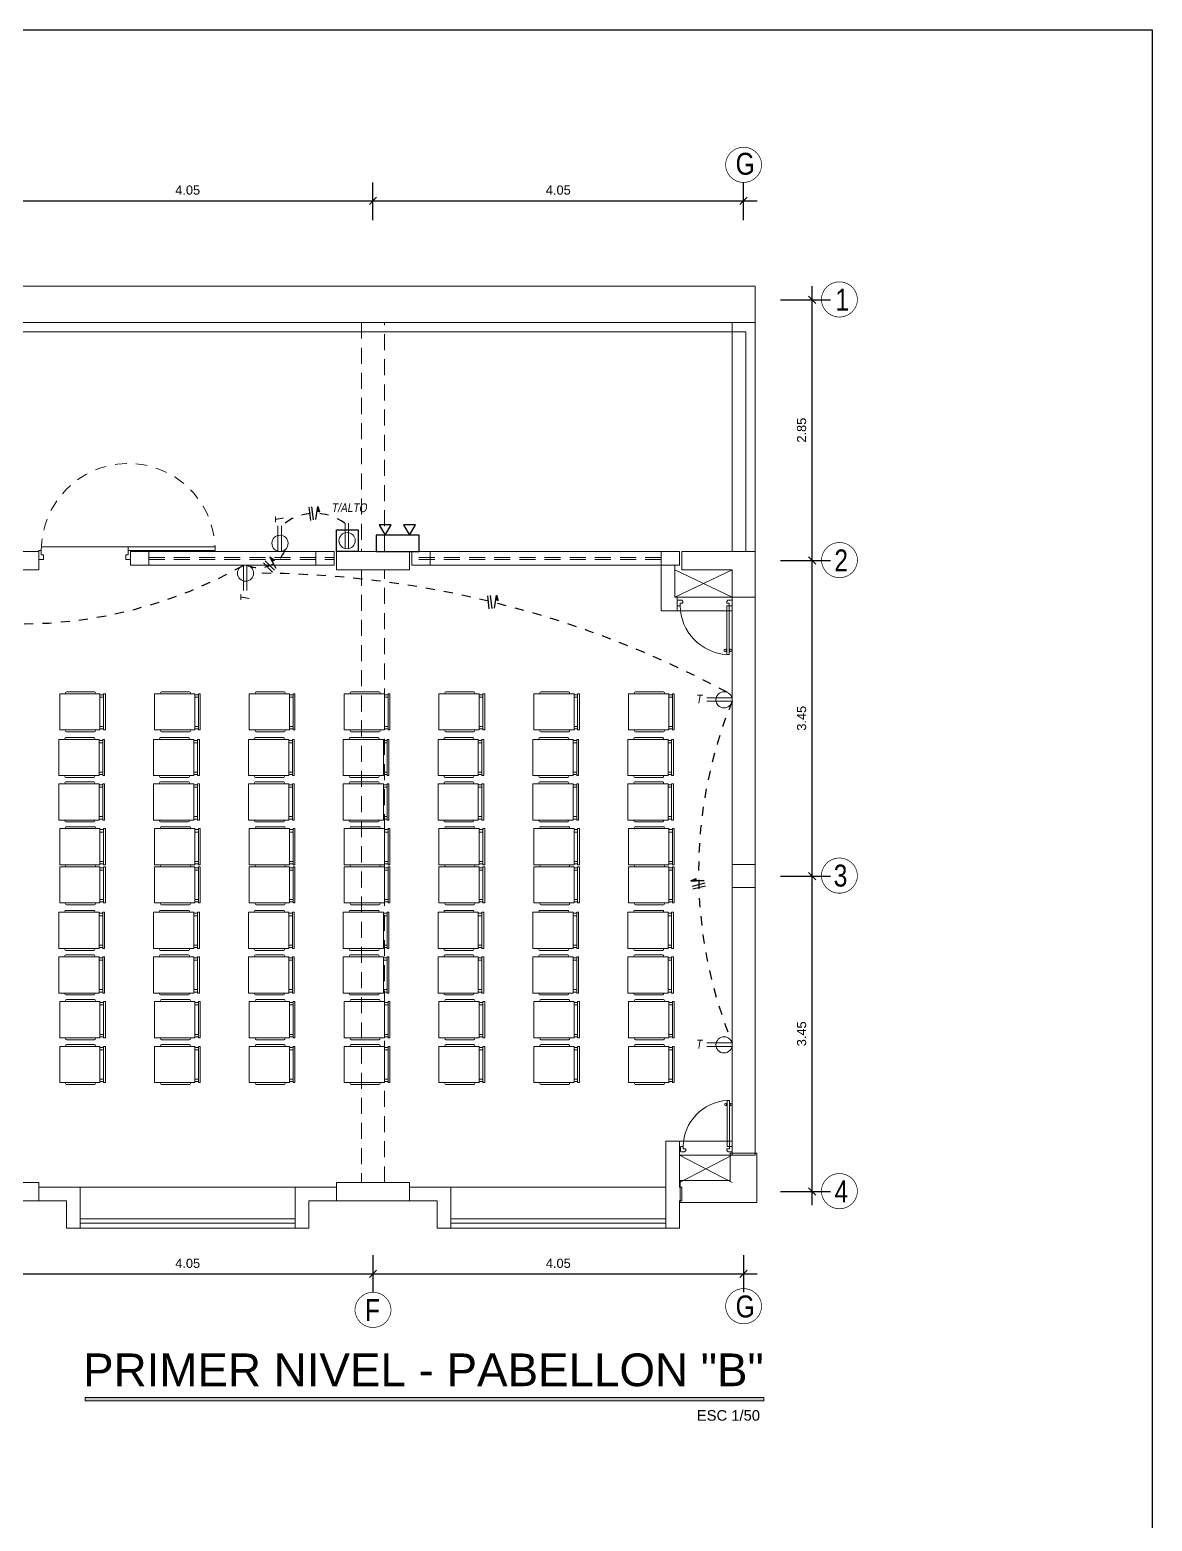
# Model space of a CAD drawing. Header units: millimetres. Extents: x 3354 to 3637, y 1117 to 1358.
# Drawn here: x 3450.38 to 3462.64, y 1136.59 to 1152.9 of the extents above; entities that cross this region are included whole.
import ezdxf

# ---------------------------------------------------------------- set-up
doc = ezdxf.new("R2010")
doc.units = ezdxf.units.MM
for name, pattern in [('DASHED', [0.75, 0.5, -0.25]), ('DASHED2', [0.375, 0.25, -0.125]), ('TRAZOS2', [0.225, 0.15, -0.075])]:
    doc.linetypes.add(name, pattern=pattern)
for name, color, linetype, lineweight in [('cables', 152, 'Continuous', 60), ('CASCO', 252, 'Continuous', 9), ('COTAS', 7, 'Continuous', 9), ('INST. TOMAC.', 3, 'DASHED', 30), ('muros', 7, 'Continuous', 5)]:
    doc.layers.add(name, color=color, linetype=linetype, lineweight=lineweight)
doc.layers.add('Efec-muebles', color=7, linetype='Continuous', lineweight=13, true_color=0x85826f)
doc.layers.add('N° cond', color=141, linetype='Continuous')
doc.styles.add('1', font='arial.ttf')
doc.styles.add('BYE', font='ARIALN.TTF', dxfattribs={"oblique": 10, "height": 2})
doc.styles.get("Standard").update_dxf_attribs({"font": 'arial.ttf'})
doc.styles.add('style1', font='arial.ttf')
doc.styles.add('style2', font='arial.ttf')
doc.dimstyles.new('Esc  1  50', dxfattribs={"dimtxt": 0.1, "dimasz": 0.08, "dimexe": 0.2, "dimexo": 0.15, "dimgap": 0.065, "dimtad": 1, "dimzin": 4, "dimdsep": 46, "dimtxsty": 'Standard', "dimblk": 'OBLIQUE', "dimcen": 0.12, "dimdle": 0.15, "dimadec": 0, "dimazin": 0, "dimtfac": 1, "dimtix": 1, "dimtmove": 0, "dimatfit": 3, "dimldrblk": 'OBLIQUE', "dimfxl": 1, "dimarcsym": 0})

# ---------------------------------------------------------------- blocks, each defined once
blk = doc.blocks.new('_Oblique')
at = {"color": 0, "linetype": 'ByBlock', "lineweight": -2}
blk.add_line((-0.5, -0.5), (0.5, 0.5), dxfattribs=at)
blk = doc.blocks.new('*D103')
at = {"layer": 'CASCO', "color": 0, "lineweight": -2, "transparency": 16777216}
for p, q in [((3450.076, 1139.499), (3450.076, 1139.093)), ((3454.126, 1139.499), (3454.126, 1139.093)), ((3449.926, 1139.293), (3454.276, 1139.293))]:
    blk.add_line(p, q, dxfattribs=at)
at = {"layer": 'Defpoints', "color": 0, "transparency": 16777216}
for p in [(3450.076, 1139.649), (3454.126, 1139.649), (3454.126, 1139.293)]:
    blk.add_point(p, dxfattribs=at)
at = {"layer": 'CASCO', "color": 0, "lineweight": -2, "transparency": 16777216, "xscale": 0.08, "yscale": 0.08, "zscale": 0.08, "rotation": 180}
blk.add_blockref('_Oblique', (3450.076, 1139.293), dxfattribs=at)
at = {"layer": 'CASCO', "color": 0, "lineweight": -2, "transparency": 16777216, "xscale": 0.08, "yscale": 0.08, "zscale": 0.08}
blk.add_blockref('_Oblique', (3454.126, 1139.293), dxfattribs=at)
at = {"layer": 'CASCO', "color": 0, "transparency": 16777216, "insert": (3452.101, 1139.409), "char_height": 0.1, "attachment_point": 5}
blk.add_mtext('4.05', dxfattribs=at)
blk = doc.blocks.new('*D104')
at = {"layer": 'CASCO', "color": 0, "lineweight": -2, "transparency": 16777216}
for p, q in [((3454.126, 1139.499), (3454.126, 1139.093)), ((3458.176, 1139.499), (3458.176, 1139.093)), ((3453.976, 1139.293), (3458.326, 1139.293))]:
    blk.add_line(p, q, dxfattribs=at)
at = {"layer": 'Defpoints', "color": 0, "transparency": 16777216}
for p in [(3454.126, 1139.649), (3458.176, 1139.649), (3458.176, 1139.293)]:
    blk.add_point(p, dxfattribs=at)
at = {"layer": 'CASCO', "color": 0, "lineweight": -2, "transparency": 16777216, "xscale": 0.08, "yscale": 0.08, "zscale": 0.08, "rotation": 180}
blk.add_blockref('_Oblique', (3454.126, 1139.293), dxfattribs=at)
at = {"layer": 'CASCO', "color": 0, "lineweight": -2, "transparency": 16777216, "xscale": 0.08, "yscale": 0.08, "zscale": 0.08}
blk.add_blockref('_Oblique', (3458.176, 1139.293), dxfattribs=at)
at = {"layer": 'CASCO', "color": 0, "transparency": 16777216, "insert": (3456.151, 1139.409), "char_height": 0.1, "attachment_point": 5}
blk.add_mtext('4.05', dxfattribs=at)
blk = doc.blocks.new('*D108')
at = {"layer": 'CASCO', "color": 0, "lineweight": -2, "transparency": 16777216}
for p, q in [((3458.926, 1140.044), (3458.926, 1143.794)), ((3458.581, 1143.644), (3459.126, 1143.644)), ((3458.581, 1140.194), (3459.126, 1140.194))]:
    blk.add_line(p, q, dxfattribs=at)
at = {"layer": 'Defpoints', "color": 0, "transparency": 16777216}
for p in [(3458.431, 1143.644), (3458.926, 1143.644), (3458.431, 1140.194)]:
    blk.add_point(p, dxfattribs=at)
at = {"layer": 'CASCO', "color": 0, "lineweight": -2, "transparency": 16777216, "xscale": 0.08, "yscale": 0.08, "zscale": 0.08}
for p, rotation in [((3458.926, 1143.644), 90), ((3458.926, 1140.194), 270)]:
    blk.add_blockref('_Oblique', p, dxfattribs=dict(at, rotation=rotation))
at = {"layer": 'CASCO', "color": 0, "transparency": 16777216, "insert": (3458.81, 1141.919), "char_height": 0.1, "attachment_point": 5, "rotation": 90}
blk.add_mtext('3.45', dxfattribs=at)
blk = doc.blocks.new('*D109')
at = {"layer": 'CASCO', "color": 0, "lineweight": -2, "transparency": 16777216}
for p, q in [((3458.926, 1143.494), (3458.926, 1147.244)), ((3458.581, 1147.094), (3459.126, 1147.094)), ((3458.581, 1143.644), (3459.126, 1143.644))]:
    blk.add_line(p, q, dxfattribs=at)
at = {"layer": 'Defpoints', "color": 0, "transparency": 16777216}
for p in [(3458.431, 1147.094), (3458.926, 1147.094), (3458.431, 1143.644)]:
    blk.add_point(p, dxfattribs=at)
at = {"layer": 'CASCO', "color": 0, "lineweight": -2, "transparency": 16777216, "xscale": 0.08, "yscale": 0.08, "zscale": 0.08}
for p, rotation in [((3458.926, 1147.094), 90), ((3458.926, 1143.644), 270)]:
    blk.add_blockref('_Oblique', p, dxfattribs=dict(at, rotation=rotation))
at = {"layer": 'CASCO', "color": 0, "transparency": 16777216, "insert": (3458.81, 1145.369), "char_height": 0.1, "attachment_point": 5, "rotation": 90}
blk.add_mtext('3.45', dxfattribs=at)
blk = doc.blocks.new('*D110')
at = {"layer": 'CASCO', "color": 0, "lineweight": -2, "transparency": 16777216}
for p, q in [((3458.926, 1146.944), (3458.926, 1150.094)), ((3458.581, 1149.944), (3459.126, 1149.944)), ((3458.581, 1147.094), (3459.126, 1147.094))]:
    blk.add_line(p, q, dxfattribs=at)
at = {"layer": 'Defpoints', "color": 0, "transparency": 16777216}
for p in [(3458.431, 1149.944), (3458.926, 1149.944), (3458.431, 1147.094)]:
    blk.add_point(p, dxfattribs=at)
at = {"layer": 'CASCO', "color": 0, "lineweight": -2, "transparency": 16777216, "xscale": 0.08, "yscale": 0.08, "zscale": 0.08}
for p, rotation in [((3458.926, 1149.944), 90), ((3458.926, 1147.094), 270)]:
    blk.add_blockref('_Oblique', p, dxfattribs=dict(at, rotation=rotation))
at = {"layer": 'CASCO', "color": 0, "transparency": 16777216, "insert": (3458.81, 1148.519), "char_height": 0.1, "attachment_point": 5, "rotation": 90}
blk.add_mtext('2.85', dxfattribs=at)
blk = doc.blocks.new('*D114')
at = {"layer": 'CASCO', "color": 0, "lineweight": -2, "transparency": 16777216}
for p, q in [((3454.126, 1150.816), (3454.126, 1151.228)), ((3458.176, 1150.816), (3458.176, 1151.228)), ((3453.976, 1151.028), (3458.326, 1151.028))]:
    blk.add_line(p, q, dxfattribs=at)
at = {"layer": 'Defpoints', "color": 0, "transparency": 16777216}
for p in [(3458.176, 1151.028), (3454.126, 1150.666), (3458.176, 1150.666)]:
    blk.add_point(p, dxfattribs=at)
at = {"layer": 'CASCO', "color": 0, "lineweight": -2, "transparency": 16777216, "xscale": 0.08, "yscale": 0.08, "zscale": 0.08, "rotation": 180}
blk.add_blockref('_Oblique', (3454.126, 1151.028), dxfattribs=at)
at = {"layer": 'CASCO', "color": 0, "lineweight": -2, "transparency": 16777216, "xscale": 0.08, "yscale": 0.08, "zscale": 0.08}
blk.add_blockref('_Oblique', (3458.176, 1151.028), dxfattribs=at)
at = {"layer": 'CASCO', "color": 0, "transparency": 16777216, "insert": (3456.151, 1151.144), "char_height": 0.1, "attachment_point": 5}
blk.add_mtext('4.05', dxfattribs=at)
blk = doc.blocks.new('cgytutytry')
at = {"layer": 'CASCO'}
for p, q in [((-4.482, 891.175), (-4.487, 891.175)), ((-4.487, 891.175), (-4.487, 891.1)), ((-4.487, 891.1), (-4.487, 891.175)), ((-4.487, 891.175), (-4.482, 891.175)), ((-4.482, 891.18), (-4.482, 891.175)), ((-4.391, 891.18), (-4.482, 891.18)), ((-4.482, 891.175), (-4.482, 891.18)), ((-4.391, 891.18), (-4.391, 891.175)), ((-4.391, 891.18), (-4.391, 891.175)), ((-4.386, 891.175), (-4.391, 891.175)), ((-4.391, 891.175), (-4.386, 891.175)), ((-4.386, 891.175), (-4.386, 891.126)), ((-4.386, 891.175), (-4.386, 891.126)), ((-3.598, 891.132), (-3.598, 891.14)), ((-3.598, 891.14), (-3.594, 891.14)), ((-3.594, 891.155), (-3.589, 891.175)), ((-3.594, 891.14), (-3.594, 891.155)), ((-3.589, 891.175), (-3.559, 891.175)), ((-3.559, 891.175), (-3.554, 891.155)), ((-3.554, 891.155), (-3.554, 891.137)), ((-4.467, 891.08), (-4.487, 891.1)), ((-4.467, 891.08), (-4.487, 891.1)), ((-4.432, 891.08), (-4.467, 891.08)), ((-4.432, 891.08), (-4.467, 891.08)), ((-4.386, 891.126), (-4.432, 891.126)), ((-4.432, 891.126), (-4.432, 891.08)), ((-4.386, 891.085), (-4.386, 891.126)), ((-4.386, 891.126), (-3.497, 891.126)), ((-3.497, 891.085), (-4.386, 891.085)), ((-3.55, 891.132), (-3.598, 891.132)), ((-3.598, 891.075), (-3.598, 891.08)), ((-3.598, 891.08), (-3.55, 891.08)), ((-3.594, 891.075), (-3.598, 891.075)), ((-3.594, 891.057), (-3.594, 891.075)), ((-3.589, 891.037), (-3.594, 891.057)), ((-3.559, 891.037), (-3.589, 891.037)), ((-3.554, 891.057), (-3.559, 891.037)), ((-3.554, 891.137), (-3.55, 891.137)), ((-3.55, 891.075), (-3.554, 891.075)), ((-3.554, 891.075), (-3.554, 891.057)), ((-3.55, 891.137), (-3.55, 891.132)), ((-3.55, 891.08), (-3.55, 891.075)), ((-3.497, 891.126), (-3.497, 891.085)), ((-4.467, 890.281), (-4.487, 890.261)), ((-4.487, 890.261), (-4.467, 890.281)), ((-4.487, 890.261), (-4.487, 890.185)), ((-4.487, 890.185), (-4.487, 890.261)), ((-4.487, 890.185), (-4.482, 890.185)), ((-4.482, 890.185), (-4.487, 890.185)), ((-4.482, 890.185), (-4.482, 890.18)), ((-4.482, 890.18), (-4.482, 890.185)), ((-4.482, 890.18), (-4.391, 890.18)), ((-4.467, 890.281), (-4.433, 890.281)), ((-4.467, 890.281), (-4.433, 890.281)), ((-4.433, 890.281), (-4.433, 890.231)), ((-4.433, 890.231), (-4.386, 890.231)), ((-4.391, 890.185), (-4.386, 890.185)), ((-4.391, 890.185), (-4.391, 890.18)), ((-4.386, 890.185), (-4.391, 890.185)), ((-4.391, 890.185), (-4.391, 890.18)), ((-4.386, 890.231), (-4.386, 890.185)), ((-4.386, 890.231), (-4.386, 890.185))]:
    blk.add_line(p, q, dxfattribs=at)
for points in [[(-3.554, 891.14), (-3.554, 891.155), (-3.559, 891.175), (-3.589, 891.175), (-3.594, 891.155), (-3.594, 891.14)], [(-3.497, 891.126), (-3.497, 891.085), (-4.386, 891.085), (-4.386, 891.126)], [(-3.55, 891.132), (-3.55, 891.137), (-3.598, 891.137), (-3.598, 891.132)], [(-3.55, 891.08), (-3.55, 891.075), (-3.598, 891.075), (-3.598, 891.08)], [(-3.554, 891.071), (-3.554, 891.057), (-3.559, 891.037), (-3.589, 891.037), (-3.594, 891.057), (-3.594, 891.071)]]:
    blk.add_lwpolyline(points, close=True, dxfattribs=at)
for points in [[(-4.432, 891.08), (-4.432, 891.126), (-4.386, 891.126)], [(-4.386, 890.231), (-4.433, 890.231), (-4.433, 890.281)]]:
    blk.add_lwpolyline(points, dxfattribs=at)
blk.add_arc((-4.408, 891.143), 0.913, 271.3362, 356.359, dxfattribs=at)
blk = doc.blocks.new('THT')
for p, q in [((-1.074, 0.413), (-1.014, 0.413)), ((-1.074, 0.293), (-1.074, 0.413)), ((-1.014, 0.413), (-1.014, 0.353)), ((0.126, 0.413), (0.066, 0.413)), ((0.066, 0.413), (0.066, 0.353)), ((0.126, 0.293), (0.126, 0.413)), ((-1.044, 0.293), (-1.074, 0.293)), ((-1.044, 0.353), (-1.044, 0.293)), ((-1.014, 0.353), (-1.044, 0.353)), ((0.096, 0.245), (-1.044, 0.245)), ((0.066, 0.353), (0.096, 0.353)), ((0.096, 0.353), (0.096, 0.293)), ((0.096, 0.293), (0.126, 0.293)), ((0.096, 0.293), (0.096, 0.245)), ((1.236, 0.293), (0.096, 0.293)), ((0.096, 0.245), (1.236, 0.245)), ((1.236, 0.245), (1.236, 0.293))]:
    blk.add_line(p, q)
at = {"linetype": 'TRAZOS2'}
blk.add_arc((0.096, 0.293), 1.14, 180, 357.5868, dxfattribs=at)
blk = doc.blocks.new('dssa')
at = {"layer": 'Efec-muebles'}
for p, q in [((0, 0.024), (0.036, 0.024)), ((0, 0), (0.036, 0)), ((0, -0.292), (0.036, -0.292)), ((0, -0.316), (0.036, -0.316))]:
    blk.add_line(p, q, dxfattribs=at)
for points in [[(0, -0.326), (-0.4, -0.326), (-0.4, 0.034), (0, 0.034), (0, -0.326)], [(-0.053, 0.053), (-0.331, 0.053)], [(-0.331, 0.034), (-0.053, 0.034)], [(-0.331, -0.326), (-0.053, -0.326)], [(-0.053, -0.345), (-0.331, -0.345)]]:
    blk.add_lwpolyline(points, dxfattribs=at)
blk.add_lwpolyline([(0.054, 0.034), (0.036, 0.034), (0.036, -0.326), (0.054, -0.326)], close=True, dxfattribs=at)
for centre, start, end in [((-0.331, 0.043), 90, 270), ((-0.053, 0.043), 270, 90), ((-0.331, -0.336), 90, 270), ((-0.053, -0.336), 270, 90)]:
    blk.add_arc(centre, 0.00947, start, end, dxfattribs=at)
blk = doc.blocks.new('T')
at = {"color": 4, "linetype": 'Continuous', "lineweight": 20, "ltscale": 0.1}
for p, q in [((-49.222, 238.573), (-49.433, 238.573)), ((-49.222, 238.544), (-49.433, 238.544))]:
    blk.add_line(p, q, dxfattribs=at)
blk.add_circle((-49.289, 238.556), 0.0671, dxfattribs=at)
blk = doc.blocks.new('tc')
at = {"layer": 'cables', "xscale": 1.320000000000436, "yscale": 1.320000000000436, "zscale": 1.320000000000436}
blk.add_blockref('T', (3434.581, 833.171), dxfattribs=at)
at = {"style": 'BYE', "oblique": 10}
blk.add_text('T', height=0.0964, dxfattribs=at).set_placement((3369.209, 1148.025))
blk = doc.blocks.new('*D277')
at = {"layer": 'CASCO', "color": 0, "lineweight": -2, "transparency": 16777216}
for p, q in [((3450.076, 1150.909), (3450.076, 1151.228)), ((3454.126, 1150.909), (3454.126, 1151.228)), ((3449.926, 1151.028), (3454.276, 1151.028))]:
    blk.add_line(p, q, dxfattribs=at)
at = {"layer": 'Defpoints', "color": 0, "transparency": 16777216}
for p in [(3454.126, 1151.028), (3450.076, 1150.759), (3454.126, 1150.759)]:
    blk.add_point(p, dxfattribs=at)
at = {"layer": 'CASCO', "color": 0, "lineweight": -2, "transparency": 16777216, "xscale": 0.08, "yscale": 0.08, "zscale": 0.08, "rotation": 180}
blk.add_blockref('_Oblique', (3450.076, 1151.028), dxfattribs=at)
at = {"layer": 'CASCO', "color": 0, "lineweight": -2, "transparency": 16777216, "xscale": 0.08, "yscale": 0.08, "zscale": 0.08}
blk.add_blockref('_Oblique', (3454.126, 1151.028), dxfattribs=at)
at = {"layer": 'CASCO', "color": 0, "transparency": 16777216, "insert": (3452.101, 1151.144), "char_height": 0.1, "attachment_point": 5}
blk.add_mtext('4.05', dxfattribs=at)

msp = doc.modelspace()

# ---------------------------------------------------------------- hatches: boundary and pattern name
at = {"layer": 'muros', "ltscale": 2}
msp.add_hatch(color=7, dxfattribs=at).paths.add_polyline_path([(3458.397, 1137.905), (3458.397, 1137.941), (3450.982, 1137.941), (3450.982, 1137.905)])
at = {"layer": 'N° cond'}
for points in [[(3453.524, 1147.685), (3453.516, 1147.631), (3453.543, 1147.627)], [(3452.997, 1147.133), (3453.025, 1147.085), (3453.048, 1147.099)], [(3455.475, 1146.716), (3455.467, 1146.662), (3455.494, 1146.658)], [(3457.6, 1143.592), (3457.655, 1143.592), (3457.655, 1143.619)]]:
    msp.add_hatch(color=3, dxfattribs=at).paths.add_polyline_path(points)

# ---------------------------------------------------------------- linework, layer by layer
at = {"ltscale": 2}
msp.add_lwpolyline([(3416.769, 1152.897), (3462.641, 1152.897), (3462.641, 1119.937), (3416.769, 1119.937)], close=True, dxfattribs=at)
at = {"color": 2, "lineweight": 25}
for points in [[(3454.259, 1147.373), (3454.324, 1147.484), (3454.195, 1147.484)], [(3454.524, 1147.373), (3454.589, 1147.484), (3454.46, 1147.484)], [(3454.631, 1147.373), (3454.162, 1147.373), (3454.162, 1147.194), (3454.631, 1147.194)]]:
    msp.add_lwpolyline(points, close=True, dxfattribs=at)
msp.add_lwpolyline([(3453.726, 1147.194), (3453.726, 1147.43), (3453.964, 1147.43), (3453.964, 1147.194)], close=True)
at = {"layer": 'CASCO', "lineweight": 5}
for p, q in [((3457.426, 1146.994), (3458.051, 1146.694)), ((3458.051, 1146.994), (3457.426, 1146.694)), ((3457.476, 1140.294), (3458.051, 1140.594)), ((3458.051, 1140.294), (3457.476, 1140.594))]:
    msp.add_line(p, q, dxfattribs=at)
at = {"layer": 'CASCO', "lineweight": 0}
for p, q in [((3453.276, 1140.244), (3450.926, 1140.244)), ((3457.326, 1140.244), (3454.976, 1140.244))]:
    msp.add_line(p, q, dxfattribs=at)
at = {"layer": 'CASCO', "ltscale": 2}
for p, q in [((3453.276, 1139.794), (3450.926, 1139.794)), ((3457.326, 1139.794), (3454.976, 1139.794))]:
    msp.add_line(p, q, dxfattribs=at)
at = {"layer": 'CASCO', "ltscale": 2, "const_width": 0.0076}
for points in [[(3458.373, 1151.425, 0.951688), (3457.979, 1151.425, 1)], [(3459.026, 1149.944, 0.951688), (3459.42, 1149.944, 1)], [(3459.027, 1147.094, 0.951688), (3459.421, 1147.094, 1)], [(3459.026, 1143.644, 0.951688), (3459.42, 1143.644, 1)], [(3459.026, 1140.194, 0.951688), (3459.42, 1140.194, 1)], [(3454.323, 1138.896, -0.951688), (3453.929, 1138.896, -1)], [(3458.373, 1138.936, -0.951688), (3457.979, 1138.936, -1)]]:
    msp.add_lwpolyline(points, format="xyb", close=True, dxfattribs=at)
at = {"layer": 'CASCO', "lineweight": 0, "ltscale": 0.5}
msp.add_lwpolyline([(3433.751, 1149.696), (3433.751, 1150.094), (3458.301, 1150.094), (3458.301, 1149.696)], dxfattribs=at)
at = {"layer": 'CASCO', "lineweight": 5}
for points in [[(3433.751, 1147.344), (3433.751, 1149.696), (3458.301, 1149.696), (3458.301, 1147.344)], [(3433.851, 1147.194), (3433.851, 1149.596), (3458.201, 1149.596), (3458.201, 1147.194)]]:
    msp.add_lwpolyline(points, dxfattribs=at)
at = {"layer": 'CASCO', "linetype": 'DASHED2', "ltscale": 0.7}
for points in [[(3454.001, 1147.194), (3454.251, 1147.194), (3454.251, 1149.696), (3454.001, 1149.696)], [(3454.001, 1140.294), (3454.251, 1140.294), (3454.251, 1146.994), (3454.001, 1146.994)]]:
    msp.add_lwpolyline(points, close=True, dxfattribs=at)
at = {"layer": 'CASCO', "lineweight": 0, "ltscale": 0.5}
for points in [[(3458.051, 1147.194), (3458.301, 1147.194), (3458.301, 1149.696), (3458.051, 1149.696)], [(3451.676, 1147.194), (3453.501, 1147.194), (3453.501, 1147.044), (3451.676, 1147.044)], [(3454.751, 1147.194), (3457.276, 1147.194), (3457.276, 1147.044), (3454.751, 1147.044)]]:
    msp.add_lwpolyline(points, close=True, dxfattribs=at)
at = {"layer": 'CASCO'}
for points in [[(3449.676, 1146.994), (3449.951, 1146.994), (3449.951, 1146.694), (3450.201, 1146.694), (3450.201, 1146.994), (3450.476, 1146.994), (3450.476, 1147.194), (3450.201, 1147.194), (3449.951, 1147.194), (3449.676, 1147.194)], [(3451.476, 1147.194), (3451.676, 1147.194), (3451.676, 1147.044), (3451.476, 1147.044)], [(3453.701, 1147.194), (3453.501, 1147.194), (3453.501, 1147.044), (3453.701, 1147.044)], [(3454.551, 1147.194), (3454.751, 1147.194), (3454.751, 1147.044), (3454.551, 1147.044)], [(3457.476, 1147.194), (3457.276, 1147.194), (3457.276, 1147.044), (3457.476, 1147.044)], [(3457.476, 1147.194), (3457.276, 1147.194), (3457.276, 1147.044), (3457.476, 1147.044)], [(3458.051, 1143.769), (3458.301, 1143.769), (3458.301, 1146.694), (3458.051, 1146.694)], [(3458.051, 1143.519), (3458.051, 1143.769), (3458.301, 1143.769), (3458.301, 1143.519)], [(3458.051, 1143.519), (3458.301, 1143.519), (3458.301, 1140.594), (3458.051, 1140.594)], [(3449.676, 1140.294), (3449.951, 1140.294), (3449.951, 1140.594), (3450.201, 1140.594), (3450.201, 1140.294), (3450.476, 1140.294), (3450.476, 1140.094), (3450.476, 1140.094), (3449.676, 1140.094), (3449.676, 1140.094)], [(3457.481, 1140.074), (3458.321, 1140.074), (3458.321, 1140.614), (3458.031, 1140.614), (3458.031, 1140.314), (3457.481, 1140.314)]]:
    msp.add_lwpolyline(points, close=True, dxfattribs=at)
for points in [[(3453.726, 1147.194), (3453.726, 1146.994), (3454.526, 1146.994), (3454.526, 1147.194), (3453.726, 1147.194)], [(3457.501, 1147.194), (3458.301, 1147.194), (3458.301, 1146.694), (3458.051, 1146.694), (3458.051, 1146.994), (3457.501, 1146.994), (3457.501, 1147.194)], [(3453.726, 1140.294), (3453.726, 1140.094), (3454.526, 1140.094), (3454.526, 1140.294), (3453.726, 1140.294)], [(3450.926, 1139.847), (3453.276, 1139.847), (3453.276, 1139.897), (3450.926, 1139.897), (3450.926, 1139.847)], [(3454.976, 1139.847), (3457.326, 1139.847), (3457.326, 1139.897), (3454.976, 1139.897), (3454.976, 1139.847)]]:
    msp.add_lwpolyline(points, dxfattribs=at)
at = {"layer": 'CASCO', "linetype": 'DASHED2', "ltscale": 0.7}
for points in [[(3451.676, 1147.128), (3453.701, 1147.128)], [(3451.676, 1147.105), (3453.701, 1147.105)], [(3457.276, 1147.128), (3454.526, 1147.128)], [(3457.276, 1147.105), (3454.526, 1147.105)]]:
    msp.add_lwpolyline(points, dxfattribs=at)
at = {"layer": 'CASCO', "ltscale": 2}
for points in [[(3457.276, 1147.044), (3457.276, 1146.544), (3457.451, 1146.544), (3457.451, 1146.694), (3457.426, 1146.694), (3457.426, 1147.044), (3457.276, 1147.044)], [(3457.476, 1140.244), (3457.501, 1140.244), (3457.501, 1140.094), (3457.476, 1140.094), (3457.476, 1139.794), (3457.326, 1139.794), (3457.326, 1140.744), (3457.326, 1140.744), (3457.476, 1140.744), (3457.476, 1140.744), (3457.476, 1140.744), (3457.476, 1140.244)]]:
    msp.add_lwpolyline(points, dxfattribs=at)
at = {"layer": 'CASCO', "lineweight": 5}
for points in [[(3457.451, 1146.544), (3458.051, 1146.544), (3458.051, 1146.694), (3457.451, 1146.694)], [(3457.476, 1140.744), (3458.051, 1140.744), (3458.051, 1140.594), (3457.476, 1140.594)]]:
    msp.add_lwpolyline(points, close=True, dxfattribs=at)
at = {"layer": 'CASCO', "ltscale": 2}
for points in [[(3450.926, 1139.794), (3450.776, 1139.794), (3450.776, 1140.094), (3450.476, 1140.094), (3450.476, 1140.244), (3450.926, 1140.244)], [(3453.726, 1140.094), (3453.426, 1140.094), (3453.426, 1139.794), (3453.276, 1139.794), (3453.276, 1140.244), (3453.726, 1140.244)], [(3454.976, 1139.794), (3454.826, 1139.794), (3454.826, 1140.094), (3454.526, 1140.094), (3454.526, 1140.244), (3454.976, 1140.244)]]:
    msp.add_lwpolyline(points, close=True, dxfattribs=at)
at = {"layer": 'COTAS'}
msp.add_lwpolyline([(3458.397, 1137.941), (3450.982, 1137.941), (3450.982, 1137.905), (3458.397, 1137.905)], close=True, dxfattribs=at)
at = {"layer": 'INST. TOMAC.', "color": 7, "ltscale": 0.15}
for centre, radius, start, end in [((3453.491, 1147.059), 0.551, 53.3321, 131.5442), ((3452.879, 1147.324), 0.309, 245.0346, 339.4327), ((3450.269, 1151.374), 4.974, 240.5643, 299.3963), ((3452.819, 1136.013), 10.943, 61.7576, 89.9842), ((3462.604, 1143.688), 4.921, 157.6995, 202.3005)]:
    msp.add_arc(centre, radius, start, end, dxfattribs=at)
at = {"layer": 'N° cond', "color": 0, "ltscale": 0.5}
for p, q in [((3453.445, 1147.533), (3453.429, 1147.676)), ((3453.476, 1147.539), (3453.459, 1147.681)), ((3453.503, 1147.542), (3453.524, 1147.685)), ((3453.029, 1146.965), (3452.928, 1147.067)), ((3453.05, 1146.989), (3452.949, 1147.09)), ((3453.069, 1147.008), (3452.997, 1147.133)), ((3455.396, 1146.565), (3455.38, 1146.707)), ((3455.427, 1146.571), (3455.411, 1146.713)), ((3455.454, 1146.574), (3455.475, 1146.716)), ((3457.744, 1143.591), (3457.6, 1143.592)), ((3457.751, 1143.565), (3457.613, 1143.529)), ((3457.761, 1143.535), (3457.623, 1143.499))]:
    msp.add_line(p, q, dxfattribs=at)
at = {"layer": 'N° cond', "color": 3}
for points in [[(3453.524, 1147.685), (3453.516, 1147.628), (3453.516, 1147.629), (3453.524, 1147.685), (3453.543, 1147.627), (3453.516, 1147.631)], [(3452.997, 1147.133), (3453.026, 1147.083), (3453.025, 1147.084), (3452.997, 1147.133), (3453.048, 1147.099), (3453.025, 1147.085)], [(3455.475, 1146.716), (3455.467, 1146.659), (3455.467, 1146.661), (3455.475, 1146.716), (3455.494, 1146.658), (3455.467, 1146.662)], [(3457.6, 1143.592), (3457.658, 1143.592), (3457.656, 1143.592), (3457.6, 1143.592), (3457.655, 1143.619), (3457.655, 1143.592)]]:
    msp.add_lwpolyline(points, dxfattribs=at)

# ---------------------------------------------------------------- block references
at = {"xscale": -1, "rotation": 89.99999999973076}
msp.add_blockref('tc', (4601.175, 4516.802), dxfattribs=at)
at = {"rotation": 90}
msp.add_blockref('tc', (4600.798, -2222.564), dxfattribs=at)
for p in [(88.443, -2.494), (88.443, -6.267)]:
    msp.add_blockref('tc', p)
at = {"layer": 'cables', "xscale": -1.320000000000436, "yscale": 1.320000000000436, "zscale": 1.320000000000436, "rotation": 90}
msp.add_blockref('T', (3768.737, 1082.25), dxfattribs=at)
at = {"layer": 'CASCO', "xscale": -0.8333541671872685, "yscale": 0.8333541671872685, "zscale": 0.8333541671872685, "rotation": 180}
msp.add_blockref('THT', (3451.371, 1147.449), dxfattribs=at)
at = {"layer": 'CASCO', "lineweight": 13, "rotation": 270}
for p, xscale, yscale, zscale in [((2923.343, 1143.967), 0.5999999999998181, 0.5999999999998181, 0.5999999999998181), ((2954.456, 1143.166), -0.5650878199641471, 0.5650878199641471, 0.5650878199641471)]:
    msp.add_blockref('cgytutytry', p, dxfattribs=dict(at, xscale=xscale, yscale=yscale, zscale=zscale))
at = {"layer": 'Efec-muebles', "lineweight": 15, "xscale": -1.1, "yscale": 1.1, "zscale": 1.1, "rotation": 180}
for p in [(3451.142, 1145.279), (3452.178, 1145.279), (3453.214, 1145.279), (3454.251, 1145.279), (3455.287, 1145.279), (3456.323, 1145.279), (3457.359, 1145.279), (3451.133, 1144.78), (3452.169, 1144.78), (3453.205, 1144.78), (3454.241, 1144.78), (3455.277, 1144.78), (3456.313, 1144.78), (3457.35, 1144.78), (3451.133, 1144.294), (3452.169, 1144.294), (3453.205, 1144.294), (3454.241, 1144.294), (3455.277, 1144.294), (3456.313, 1144.294), (3457.35, 1144.294), (3451.142, 1143.804), (3452.178, 1143.804), (3453.214, 1143.804), (3454.251, 1143.804), (3455.287, 1143.804), (3456.323, 1143.804), (3457.359, 1143.804), (3451.142, 1143.387), (3452.178, 1143.387), (3453.214, 1143.387), (3454.251, 1143.387), (3455.287, 1143.387), (3456.323, 1143.387), (3457.359, 1143.387), (3451.133, 1142.889), (3452.169, 1142.889), (3453.205, 1142.889), (3454.241, 1142.889), (3455.277, 1142.889), (3456.313, 1142.889), (3457.35, 1142.889), (3451.133, 1142.402), (3452.169, 1142.402), (3453.205, 1142.402), (3454.241, 1142.402), (3455.277, 1142.402), (3456.313, 1142.402), (3457.35, 1142.402), (3451.142, 1141.913), (3452.178, 1141.913), (3453.214, 1141.913), (3454.251, 1141.913), (3455.287, 1141.913), (3456.323, 1141.913), (3457.359, 1141.913), (3451.142, 1141.423), (3452.178, 1141.423), (3453.214, 1141.423), (3454.251, 1141.423), (3455.287, 1141.423), (3456.323, 1141.423), (3457.359, 1141.423)]:
    msp.add_blockref('dssa', p, dxfattribs=at)

# ---------------------------------------------------------------- texts
at = {"style": 'BYE', "oblique": 10}
msp.add_text('T/ALTO', height=0.0964, dxfattribs=at).set_placement((3453.671, 1147.623))
at = {"layer": 'CASCO', "style": 'style1', "width": 0.8}
for s, p in [('G', (3458.089, 1151.312)), ('1', (3459.18, 1149.825)), ('2', (3459.168, 1146.975)), ('3', (3459.161, 1143.529)), ('4', (3459.17, 1140.076)), ('F', (3454.039, 1138.778)), ('G', (3458.089, 1138.818))]:
    msp.add_text(s, height=0.24, dxfattribs=at).set_placement(p)
at = {"layer": 'COTAS'}
for s, height, style, p in [('PRIMER NIVEL - PABELLON "B"', 0.35785, '1', (3450.958, 1138.066)), ('ESC 1/50', 0.1155, 'style2', (3457.665, 1137.689))]:
    msp.add_text(s, height=height, dxfattribs=dict(at, style=style)).set_placement(p)

# ---------------------------------------------------------------- dimensions: what is measured, and where the dimension line sits
at = {"layer": 'CASCO'}
for base, p1, p2, picture, middle in [((3454.126, 1151.028), (3450.076, 1150.759), (3454.126, 1150.759), '*D277', (3452.101, 1151.144)), ((3458.176, 1151.028), (3454.126, 1150.666), (3458.176, 1150.666), '*D114', (3456.151, 1151.144)), ((3454.126, 1139.293), (3450.076, 1139.649), (3454.126, 1139.649), '*D103', (3452.101, 1139.409)), ((3458.176, 1139.293), (3454.126, 1139.649), (3458.176, 1139.649), '*D104', (3456.151, 1139.409))]:
    dim = msp.add_linear_dim(base=base, p1=p1, p2=p2, dimstyle='Esc  1  50', dxfattribs=at)
    dim.commit()
    dim.dimension.update_dxf_attribs({"geometry": picture, "text_midpoint": middle})
for base, p1, p2, picture, middle in [((3458.926, 1149.944), (3458.431, 1147.094), (3458.431, 1149.944), '*D110', (3458.81, 1148.519)), ((3458.926, 1147.094), (3458.431, 1143.644), (3458.431, 1147.094), '*D109', (3458.81, 1145.369)), ((3458.926, 1143.644), (3458.431, 1140.194), (3458.431, 1143.644), '*D108', (3458.81, 1141.919))]:
    dim = msp.add_linear_dim(base=base, p1=p1, p2=p2, angle=270, dimstyle='Esc  1  50', dxfattribs=at)
    dim.commit()
    dim.dimension.update_dxf_attribs({"geometry": picture, "text_midpoint": middle})

doc.saveas('drawing.dxf')
